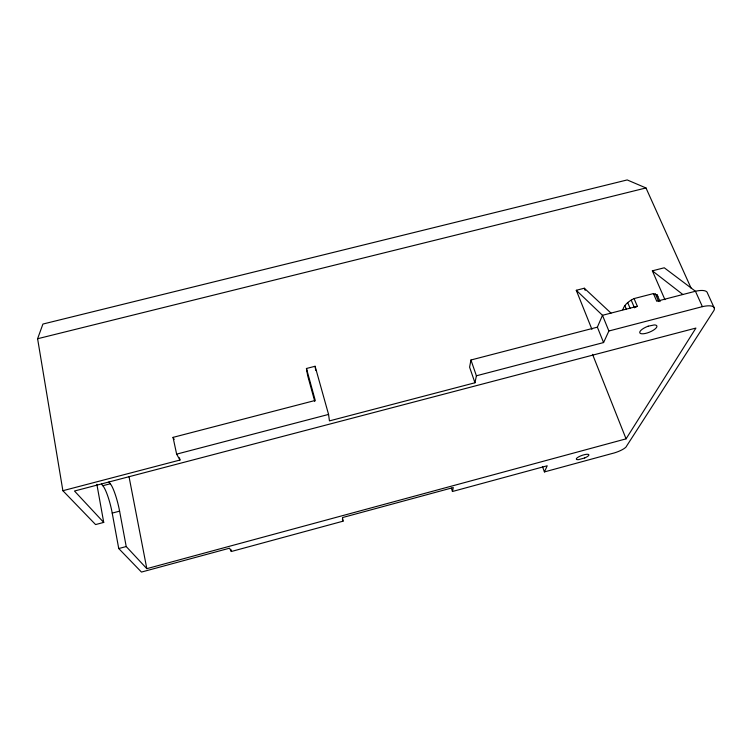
<?xml version="1.0" encoding="UTF-8"?>
<svg xmlns="http://www.w3.org/2000/svg" width="752" height="752" viewBox="0 0 752 752"><rect width="100%" height="100%" fill="white"/><g stroke="black" fill="none" stroke-linecap="round" stroke-linejoin="round"><path stroke-width="1.13" d="M622.816 309.721C624.404 304.306 629.236 300.96 634.058 298.582L637.329 306.29L602.484 315.304L597.37 327.167L470.949 360.001L469.596 367.183L474.954 382.777L329.442 420.894L328.568 414.427L315.097 366.271L306.44 368.489L307.643 375.558L314.778 401.455M474.954 382.777L476.401 375.793L603.583 342.564L608.876 330.993L702.396 306.647A20.313 6.505 -22.8 0 1 713.977 310.407L626.632 446.021A11.741 2.914 -19.6 0 1 611.724 453.616L544.42 471.918L547.221 465.77L452.45 491.498L453.268 487.55L342.517 517.564L343.006 521.192L231.334 551.498L229.482 548.208L141.461 572.065L118.741 548.546L112.217 513.099A22.823 4.108 76.1 0 0 103.673 486.854L101.417 483.931M96.867 484.326L103.729 522.414L95.589 524.576L62.877 490.708L37.6 338.738L42.92 324.056L627.196 179.935L645.987 187.953L691.069 288.101M108.927 481.966L111.117 484.899A22.814 3.939 76 0 1 119.596 511.144L126.214 546.544L146.828 568.662L626.068 438.848L695.929 328.069L74.476 491.018L103.729 522.414M635.412 307.305L637.329 306.29M118.741 548.546L126.214 546.544M112.217 513.099L119.596 511.144M62.877 490.708L179.963 460.045L179.484 457.846M102.892 485.698L110.356 483.733M306.44 368.489L315.248 400.44L173.045 437.373L176.635 454.133L328.568 414.427M634.058 298.582L653.432 293.581L657.173 294.934L660.077 301.618M591.927 329.348L576.276 290.291L584.332 288.223L611 313.105M664.947 299.672L652.351 270.833L664.26 267.787L695.44 291.25A20.182 6.73 -23 0 1 707.463 293.083L714.4 308.292M37.6 338.738L645.987 187.953M652.351 270.833L682.863 294.511M576.276 290.291L602.484 315.304L608.876 330.993M176.635 454.133L179.963 460.045M173.045 437.373L174.163 439.422M702.396 306.647L695.44 291.25L656.759 301.261L653.432 293.581M655.368 293.882L658.696 301.543M631.21 300.114L634.462 307.822M627.676 302.548L630.101 308.32M624.799 305.5L626.397 309.326M657.173 294.934L657.812 296.523M584.332 288.223L585.216 290.394M597.37 327.167L603.583 342.564M592.538 354.333L626.068 438.848M542.474 466.513L544.42 471.918M470.949 360.001L476.401 375.793M451.379 488.142L452.45 491.498M342.386 518.936L343.006 521.192M230.845 549.364L231.334 551.498M128.977 476.42L146.828 568.662M315.097 366.271L315.708 370.322M648.158 326.199L645.921 327.12A9.184 3.017 -22 0 0 640.601 333.531A9.184 3.017 -22 0 0 653.366 330.203A9.184 3.017 -22 0 0 654.315 324.93L648.158 326.199M584.699 457.968L578.523 459.651A6.655 1.683 -19.2 0 1 578.589 456.896A6.655 1.683 -19.2 0 1 588.102 454.311A6.655 1.683 -19.2 0 1 584.699 457.968"/></g></svg>
